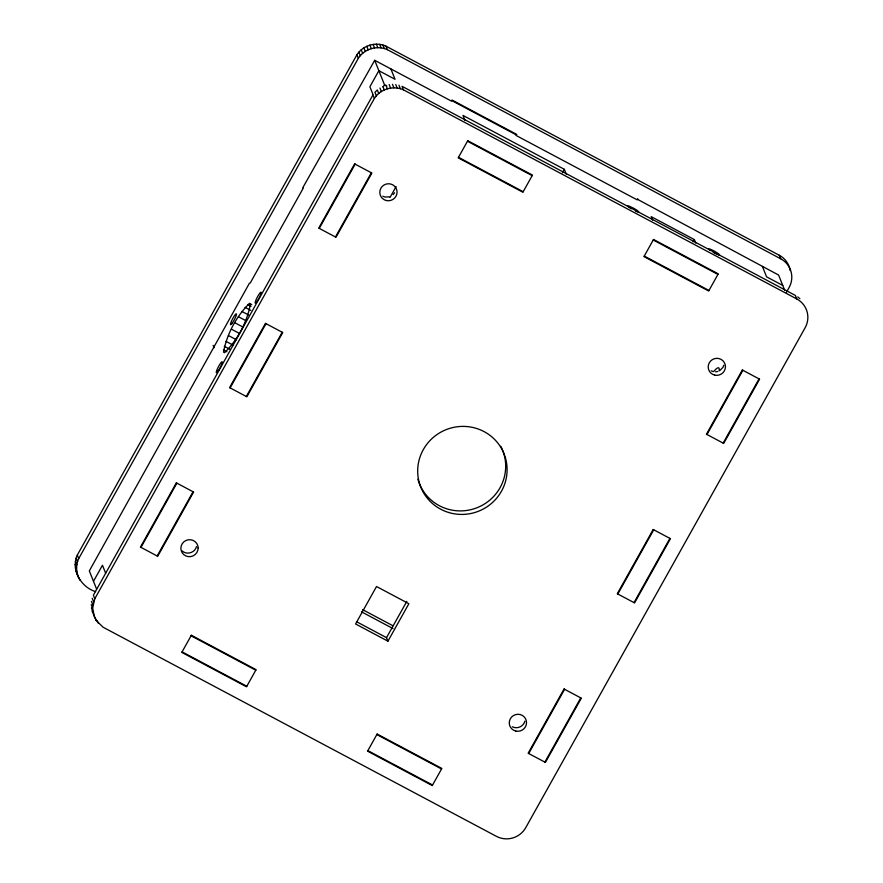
<?xml version="1.0" encoding="UTF-8"?>
<svg xmlns="http://www.w3.org/2000/svg" width="883" height="883" viewBox="0 0 883 883"><rect width="100%" height="100%" fill="white"/><g stroke="black" fill="none" stroke-linecap="round" stroke-linejoin="round"><path stroke-width="1.32" d="M95.574 591.61C80.894 587.217 70.706 569.48 77.318 555.054L356.909 54.779C362.869 45.364 375.86 41.479 385.981 46.159L779.281 255.264A21.645 21.192 -21.8 0 1 790.164 270.551M80.132 580.319C75.96 573.928 75.452 565.462 78.719 558.586L358.321 58.3C364.282 48.885 377.262 45.011 387.394 49.68L780.693 258.785A21.645 21.192 -21.8 0 1 789.093 287.549L786.411 292.361M94.624 617.636L92.605 608.199L94.79 598.74L374.381 98.455C380.341 89.051 393.332 85.165 403.454 89.834L796.753 298.94A21.645 21.192 -21.8 0 1 805.153 327.703L525.749 827.647A21.645 21.192 -21.8 0 1 496.412 836.344L103.112 627.239L96.192 620.473L92.086 611.08M249.447 303.432L250.452 303.973C247.207 321.854 237.571 340.032 224.536 352.692L223.531 352.151C226.788 334.271 236.423 316.092 249.447 303.432L251.765 304.657M196.468 546.599C195.077 552.769 186.622 555.297 182.097 550.86M524.866 721.19C523.597 726.488 517.063 729.369 512.295 726.753M723.784 365.264L722.956 367.339L719.855 370.551M637.769 198.785L637.173 199.856L516.114 135.485L516.71 134.415L452.008 100.022L451.412 101.092L374.701 60.309L302.67 187.947L303.211 188.222L250.242 283.001L249.425 283.211L89.326 570.926L96.556 588.994M93.488 581.312L102.461 565.252L105.673 573.299M383.211 87.086L384.491 84.79L374.701 60.309M140.993 547.383L176.887 483.156M230.132 387.891L266.026 323.653M319.271 228.388L355.165 164.161M157.163 555.992L193.057 491.754M246.313 396.489L282.207 332.262M335.452 236.986L371.346 172.759M390.043 197.428L396.103 186.589M562.427 172.759L564.358 169.315L462.979 115.419L465.01 120.507M387.935 641.19L355.584 623.983L376.522 586.522L408.873 603.718L387.935 641.19L386.522 637.658L406.809 601.367M693.078 241.887L694.358 239.591L651.212 216.655L652.625 220.176M528.696 753.519L564.59 689.292M617.835 594.016L653.729 529.789M706.974 434.513L742.879 370.286M544.877 762.117L580.771 697.89M634.016 602.614L669.91 538.387M723.155 443.111L759.049 378.884M393.222 194.547L394.569 192.748M389.392 196.865L384.922 197.008L382.825 196.225M715.561 371.82L717.791 371.456M711.223 370.816L713.321 371.6M451.71 100.552L516.412 134.956M637.471 199.315L778.585 275.032L784.788 290.551M782.746 285.43L766.565 276.832L762.404 266.434M384.491 84.79L386.809 86.015M467.471 141.247L532.173 175.651M653.232 240.01L717.945 274.414M458.498 157.306L523.2 191.71M644.259 256.07L708.972 290.474M247.593 304.558L251.059 306.401M245.021 307.295L250.794 310.363M241.898 311.445L248.829 315.132M238.432 316.721L245.375 320.408M234.878 322.781L242.968 327.074M231.467 329.193L239.558 333.487M228.432 335.529L236.523 339.823M225.982 341.357L232.913 345.043M224.282 346.279L230.055 349.348M223.443 349.955L226.909 351.798M362.494 609.579L392.825 625.705M361.467 611.809L393.012 628.586M356.566 621.731L386.522 637.658M191.07 635.804L255.783 670.208M376.842 734.568L441.544 768.972M182.097 651.864L246.81 686.268M367.869 750.627L432.571 785.031M797.724 296.887L799.877 298.653M779.281 255.264L780.693 258.785M796.753 298.94L795.34 295.419L402.041 86.313L403.454 89.834M694.358 239.591L695.76 243.112M564.358 169.315L566.389 174.404M385.981 46.159L387.394 49.68M382.902 45.033L384.315 48.554M398.973 85.198L400.374 88.719M390.882 68.907L395.032 79.293L378.862 70.695L369.889 86.755L372.957 94.437M379.69 44.36L381.103 47.881M395.75 84.525L397.162 88.046M376.401 44.15L377.814 47.671M392.46 84.304L393.873 87.836M373.112 44.404L374.524 47.925M389.171 84.558L390.584 88.09M369.889 45.121L371.29 48.642M385.948 85.276L387.361 88.797M366.787 46.28L368.2 49.801M382.847 86.435L384.26 89.956M363.884 47.859L365.297 51.38M379.944 88.024L381.357 91.545M361.235 49.834L362.648 53.355M378.708 93.51L377.295 89.989L374.955 92.318L376.368 95.839M358.895 52.152L360.308 55.673M356.909 54.779L358.321 58.3M374.381 98.455L372.979 94.934L93.377 595.219L94.79 598.74M213.134 345.374L214.072 347.725M77.318 555.054L78.719 558.586M76.137 558.1L77.538 561.632M92.196 598.266L93.598 601.787M75.397 561.279L76.81 564.8M91.468 601.444L92.87 604.965M75.132 564.524L76.545 568.045M91.203 604.678L92.605 608.199M97.218 620.705L98.156 623.056M75.342 567.758L76.755 571.279M91.413 607.912L92.814 611.444M95.254 618.122L96.192 620.473M76.026 570.926L78.565 577.482M635.484 211.015A6.181 0.806 29.2 0 0 638.63 211.743A6.181 0.806 29.2 0 0 633.851 208.366L628.906 206.037A6.181 0.806 29.2 0 0 631.345 208.774M713.221 252.361A6.181 0.806 29.2 0 0 719.071 255.044A6.181 0.806 29.2 0 0 717.647 253.167L716.455 252.395A6.181 0.806 29.2 0 0 711.069 249.525L710.02 249.116A6.181 0.806 29.2 0 0 709.733 250.077M713.773 371.434A28.444 4.481 -62 0 1 719.126 370.849M500.782 446.257A44.834 43.885 -21.8 0 1 477.195 507.67A44.834 43.885 -21.8 0 1 417.891 479.215M176.346 482.869L140.452 547.096L157.704 556.279L193.598 492.041L176.346 482.869M265.485 323.377L229.591 387.604L246.843 396.776L282.748 332.549L265.485 323.377M354.624 163.874L318.73 228.101L335.993 237.273L371.886 173.046L354.624 163.874M191.368 635.263L181.799 652.394L246.512 686.797L256.081 669.667L191.368 635.263M467.769 140.706L458.2 157.836L522.902 192.24L532.471 175.11L467.769 140.706M377.14 734.038L367.56 751.157L432.273 785.561L441.842 768.431L377.14 734.038M653.53 239.47L643.961 256.6L708.674 291.004L718.243 273.873L653.53 239.47M564.049 689.005L528.155 753.232L545.418 762.404L581.312 698.177L564.049 689.005M653.199 529.502L617.294 593.729L634.557 602.901L670.451 538.674L653.199 529.502M742.338 369.999L706.444 434.226L723.696 443.398L759.59 379.171L742.338 369.999M198.134 547.913L197.803 545.727A8.653 8.477 -21.8 0 0 183.841 541.853A8.653 8.477 -21.8 0 0 185.993 556.003A8.653 8.477 -21.8 0 0 198.134 547.913M714.722 375.12A8.653 8.477 -21.8 0 0 725.12 364.392A8.653 8.477 -21.8 0 0 710.605 361.026A8.653 8.477 -21.8 0 0 714.722 375.12M515.804 731.058A8.653 8.477 -21.8 0 0 526.191 720.318A8.653 8.477 -21.8 0 0 511.687 716.963A8.653 8.477 -21.8 0 0 515.804 731.058M386.335 200.529A8.653 8.477 -21.8 0 0 396.721 189.79A8.653 8.477 -21.8 0 0 382.218 186.434A8.653 8.477 -21.8 0 0 386.335 200.529M232.384 322.946A6.181 0.971 -62 0 0 236.467 313.906A6.181 0.971 -62 0 0 231.567 320.915A6.181 0.971 -62 0 0 232.384 322.946M257.085 301.313A6.181 0.971 -62 0 0 261.169 292.262A6.181 0.971 -62 0 0 256.269 299.271A6.181 0.971 -62 0 0 257.085 301.313M218.2 370.893A6.181 0.971 -62 0 0 222.284 361.842A6.181 0.971 -62 0 0 217.384 368.851A6.181 0.971 -62 0 0 218.2 370.893M448.652 512.493A44.834 43.885 -21.8 0 0 506.102 460.54A44.834 43.885 -21.8 0 0 432.416 438.189A44.834 43.885 -21.8 0 0 448.652 512.493"/></g></svg>
